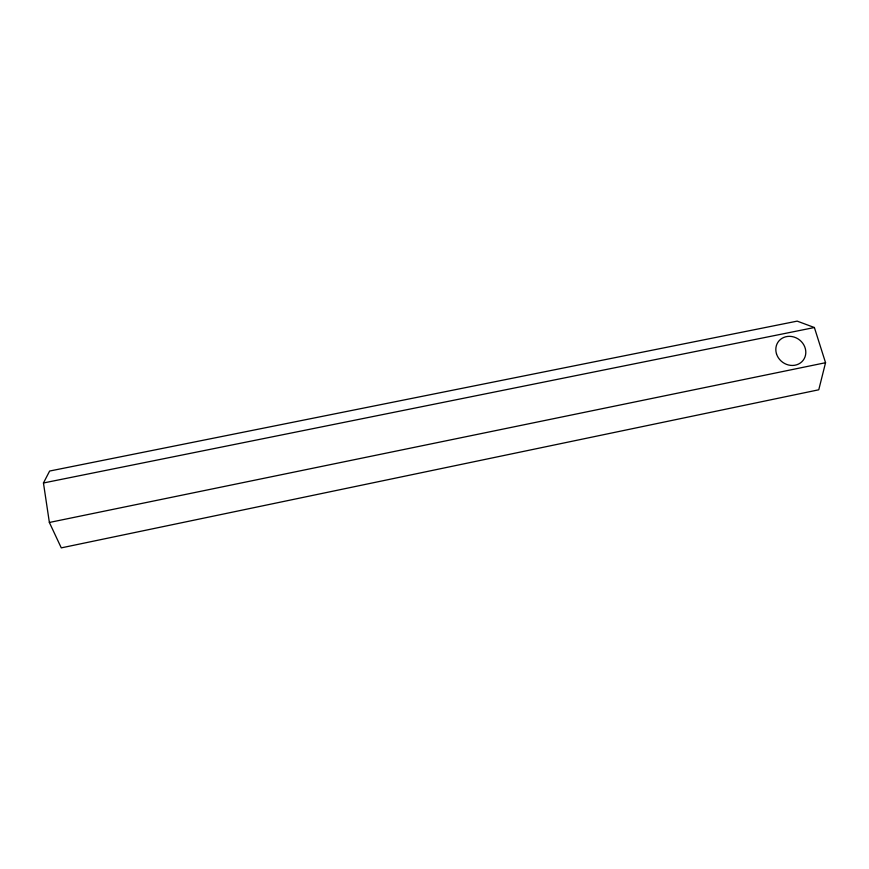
<?xml version="1.0" encoding="UTF-8"?>
<svg xmlns="http://www.w3.org/2000/svg" width="869" height="869" viewBox="0 0 869 869"><rect width="100%" height="100%" fill="white"/><g stroke="black" fill="none" stroke-linecap="round" stroke-linejoin="round"><path stroke-width="1.3" d="M825.55 362.71L818.761 389.79L61.275 547.872L49.37 522.465L43.45 482.979L49.631 471.041L797.188 321.128L814.383 327.526L825.55 362.71L49.37 522.465M43.45 482.979L814.383 327.526M776.495 353.857A15.523 14.013 36.6 0 0 801.848 361.765A15.523 14.013 36.6 0 0 794.092 337.063A15.523 14.013 36.6 0 0 776.495 353.857"/></g></svg>
